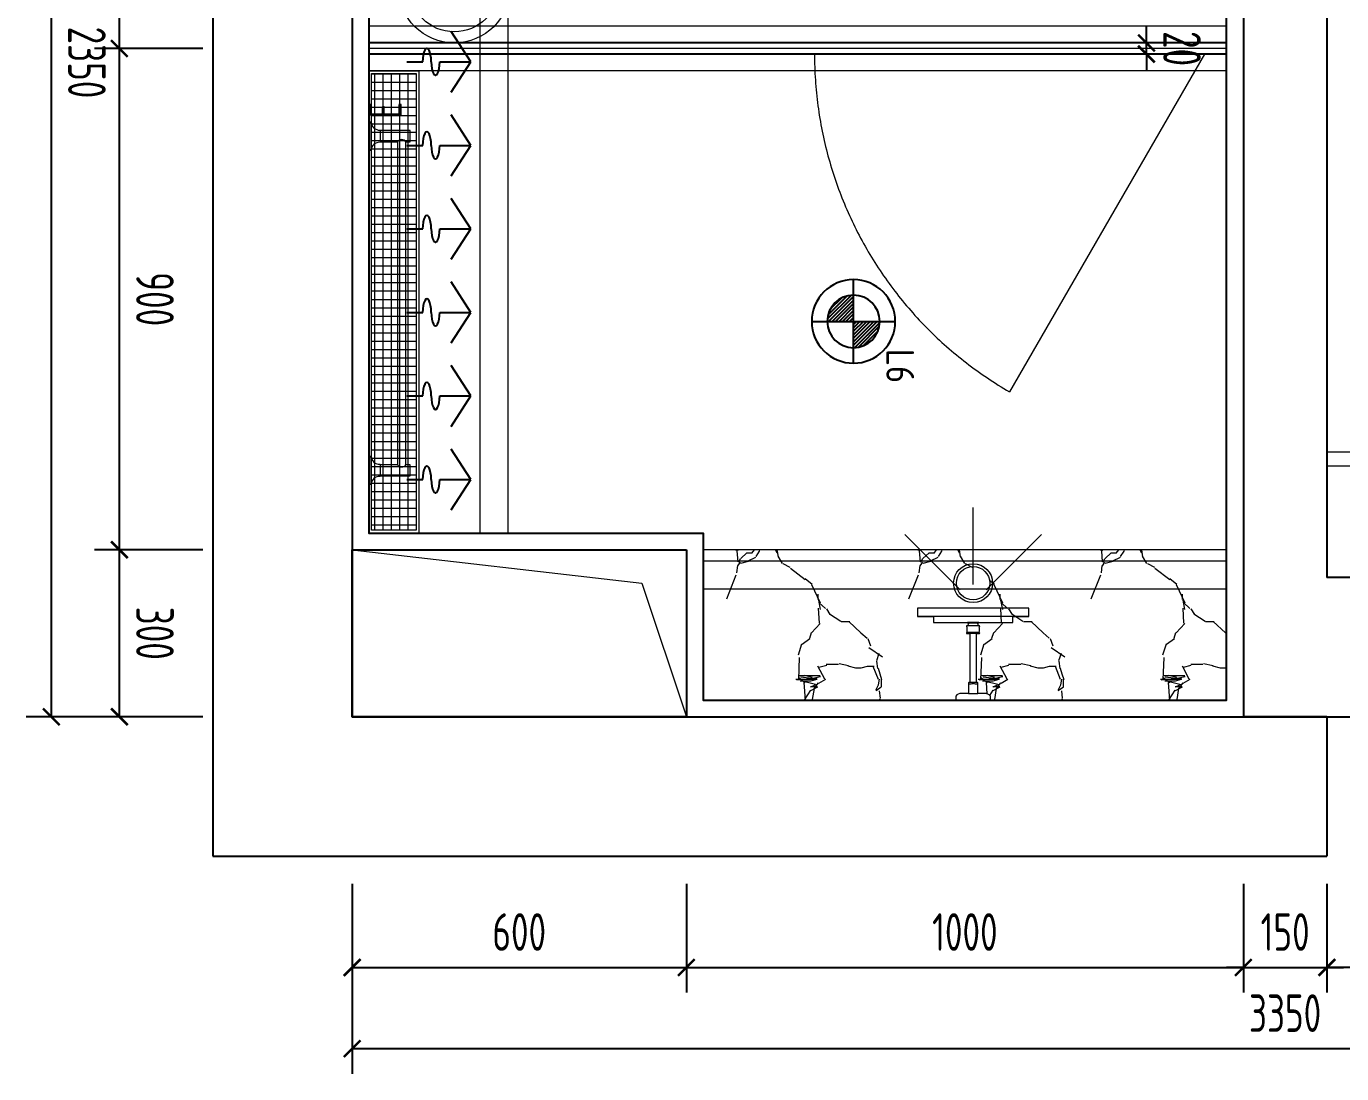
# Model space of a CAD drawing. Header units: millimetres. Extents: x 84706 to 155398, y -6776 to 36429.
# Drawn here: x 146876 to 149237, y 27892 to 29773 of the extents above; entities that cross this region are included whole.
import ezdxf
from ezdxf.enums import TextEntityAlignment as Align

# ---------------------------------------------------------------- set-up
doc = ezdxf.new("R2010")
doc.units = ezdxf.units.MM
doc.linetypes.add('HIDDEN', pattern=[9.525, 6.35, -3.175])
doc.layers.get('Defpoints').update_dxf_attribs({"color": 250})
for name, color, linetype in [('F-活动家具', 51, 'Continuous'), ('P-01-固定到顶家具', 30, 'Continuous'), ('P-01-墙体完成面', 3, 'Continuous'), ('P-04-天花Ceiling AC', 14, 'Continuous'), ('P-04-天花Ceiling Lighting', 1, 'Continuous'), ('WALL_NEW【新建墙体】', 4, 'Continuous'), ('WALL【墙体】', 7, 'Continuous')]:
    doc.layers.add(name, color=color, linetype=linetype)
for name, color, linetype, lineweight in [('FC-Hatch【平面填充】', 250, 'Continuous', 0), ('FC-Material【地坪分割线】', 138, 'Continuous', 0), ('FF-Finish【平面完成尺寸】', 44, 'Continuous', 0), ('FF-FIXT【洁具】', 31, 'Continuous', 0), ('FF-【活动成品家具】', 51, 'Continuous', 0), ('Fine【细线】', 250, 'Continuous', 0), ('RC-dimensions', 44, 'Continuous', 0), ('RC-Modelling【天花造型】', 30, 'Continuous', 0)]:
    doc.layers.add(name, color=color, linetype=linetype, lineweight=lineweight)
doc.styles.add('MT-DIM', font='ARCHS.SHX', dxfattribs={"width": 0.8})
doc.styles.add('XZC', font='SIMPLEX.SHX', dxfattribs={"width": 0.7, "bigfont": 'hztxt.shx'})
doc.styles.add('尺寸标注', font='ARCHS.SHX', dxfattribs={"width": 0.8})
doc.linetypes.add('LED_LINE', pattern='A,12.7,-5.08,["LED",XZC,S=2.54,R=0,X=-2.54,Y=-1.27],-6.35', length=24.13)
doc.dimstyles.new('海龙1：25', dxfattribs={"dimscale": 25, "dimtxt": 2.25, "dimasz": 1, "dimexe": 1.5, "dimexo": 1, "dimgap": 1, "dimtad": 1, "dimdec": 0, "dimrnd": 5, "dimdsep": 46, "dimtxsty": '尺寸标注', "dimblk": 'ARCHTICK', "dimblk1": 'ARCHTICK', "dimblk2": 'ARCHTICK', "dimcen": 1, "dimclrd": 44, "dimclre": 44, "dimclrt": 2, "dimadec": 0, "dimazin": 0, "dimtfac": 1, "dimtdec": 0, "dimtix": 1, "dimtmove": 2, "dimatfit": 3, "dimldrblk": 'hl_arrow2', "dimfxl": 0, "dimarcsym": 0})

# ---------------------------------------------------------------- blocks, each defined once
blk = doc.blocks.new('_ArchTick')
at = {"color": 2, "linetype": 'ByBlock', "const_width": 0.15}
blk.add_lwpolyline([(-0.5, -0.5), (0.5, 0.5)], dxfattribs=at)
blk = doc.blocks.new('*D797')
at = {"layer": 'Defpoints', "color": 0, "transparency": 16777216}
for p in [(128269.3, 23527.4), (128719.4, 23527.4), (128269.3, 22927.4)]:
    blk.add_point(p, dxfattribs=at)
at = {"layer": 'RC-dimensions', "color": 44, "lineweight": -2, "transparency": 16777216}
for p, q in [((128569.4, 23527.4), (128764.4, 23527.4)), ((128719.4, 22927.4), (128719.4, 23527.4)), ((128569.4, 22927.4), (128764.4, 22927.4))]:
    blk.add_line(p, q, dxfattribs=at)
at = {"layer": 'RC-dimensions', "color": 44, "lineweight": -2, "transparency": 16777216, "xscale": 30, "yscale": 30, "zscale": 30}
for p, rotation in [((128719.4, 23527.4), 90), ((128719.4, 22927.4), 270)]:
    blk.add_blockref('_ArchTick', p, dxfattribs=dict(at, rotation=rotation))
at = {"layer": 'RC-dimensions', "color": 2, "transparency": 16777216, "insert": (128655.7, 23227.4), "char_height": 67.5, "attachment_point": 5, "rotation": 90, "style": '尺寸标注'}
blk.add_mtext('600', dxfattribs=at)
blk = doc.blocks.new('hl_arrow2')
at = {"color": 2}
blk.add_line((-0.221, 0), (-1, 0), dxfattribs=at)
blk.add_lwpolyline([(-0.221, 0), (-0.861, -0.689), (-0.654, -0.862), (0, 0), (-0.654, 0.862), (-0.861, 0.689)], close=True, dxfattribs=at)
for points in [[(-0.861, 0.689), (-0.654, 0.862), (-0.221, 0), (0, 0)], [(-0.861, -0.689), (-0.654, -0.862), (-0.221, 0), (0, 0)]]:
    blk.add_solid(points, dxfattribs=at)
blk = doc.blocks.new('花洒平面')
at = {"color": 8}
for p, q in [((0, 207.8), (0, 345.7)), ((-23.2, 198.2), (-122.7, 297.6)), ((23.2, 198.2), (122.7, 297.6)), ((100, 150), (-100, 150)), ((11, 121.4), (-11, 121.4)), ((10, 139.4), (-10, 139.4)), ((9.5, 133.4), (-9.5, 133.4)), ((7.6, 138.4), (-7.5, 138.4)), ((6, 119.4), (-6, 119.4)), ((-6.5, 32), (6.5, 32)), ((-8.5, 12), (8.5, 12))]:
    blk.add_line(p, q, dxfattribs=at)
blk.add_lwpolyline([(11, 131.4, 0.992115), (11, 133.4), (9.5, 133.4, 0.130917), (7.6, 138.4), (9.5, 138.4, 0.413995), (10, 139.4), (71.3, 139.4), (71.3, 150), (100, 150), (100, 165), (-100, 165), (-100, 150), (-71.3, 150), (-71.3, 139.4), (-10, 139.4, 0.413995), (-9.5, 138.4), (-7.5, 138.4, 0.130917), (-9.5, 133.4), (-11, 133.4, 0.992115), (-11, 131.4, 0.003958), (-11, 131.4, 0.080962), (-11, 121.4, 1), (-11, 119.4), (-6, 119.4), (-6, 32), (-6.5, 32, 0.414214), (-8.5, 30), (-8.5, 12), (-21, 12, 0.261972), (-31, 7), (-31, 0), (31, 0), (31, 7, 0.261972), (21, 12), (8.5, 12), (8.5, 30, 0.414214), (6.5, 32), (6, 32), (6, 119.4), (11, 119.4, 1), (11, 121.4, 0.080962), (11, 131.4)], format="xyb")
blk.add_lwpolyline([(8.5, 30, -0.375464), (2.6, 29, 0.238002), (-2.6, 29, -0.375464), (-8.5, 30)], format="xyb", dxfattribs=at)
for radius in [35, 30]:
    blk.add_circle((0, 210), radius, dxfattribs=at)
blk = doc.blocks.new('DOORBLK101')
blk.add_line((-0.5, 0), (0, 0.866))
at = {"color": 8, "linetype": 'HIDDEN', "ltscale": 10}
blk.add_arc((-0.5, 0), 1, 0, 60, dxfattribs=at)
blk = doc.blocks.new('*D803')
at = {"layer": 'Defpoints', "color": 0, "transparency": 16777216}
for p in [(128419.4, 24677.5), (128719.4, 24677.5), (128269.3, 24527.5)]:
    blk.add_point(p, dxfattribs=at)
at = {"layer": 'RC-dimensions', "color": 44, "lineweight": -2, "transparency": 16777216}
for p, q in [((128719.4, 24677.5), (128719.4, 24707.5)), ((128569.4, 24677.5), (128764.4, 24677.5)), ((128719.4, 24527.5), (128719.4, 24677.5)), ((128569.4, 24527.5), (128764.4, 24527.5)), ((128719.4, 24527.5), (128719.4, 24497.5))]:
    blk.add_line(p, q, dxfattribs=at)
at = {"layer": 'RC-dimensions', "color": 44, "lineweight": -2, "transparency": 16777216, "xscale": 30, "yscale": 30, "zscale": 30}
for p, rotation in [((128719.4, 24677.5), 270), ((128719.4, 24527.5), 90)]:
    blk.add_blockref('_ArchTick', p, dxfattribs=dict(at, rotation=rotation))
at = {"layer": 'RC-dimensions', "color": 2, "transparency": 16777216, "insert": (128655.7, 24602.5), "char_height": 67.5, "attachment_point": 5, "rotation": 90, "style": '尺寸标注'}
blk.add_mtext('150', dxfattribs=at)
blk = doc.blocks.new('*D804')
at = {"layer": 'Defpoints', "color": 0, "transparency": 16777216}
for p in [(128269.3, 24527.5), (128719.4, 24527.5), (128269.3, 23527.4)]:
    blk.add_point(p, dxfattribs=at)
at = {"layer": 'RC-dimensions', "color": 44, "lineweight": -2, "transparency": 16777216}
for p, q in [((128569.4, 24527.5), (128764.4, 24527.5)), ((128719.4, 23527.4), (128719.4, 24527.5)), ((128569.4, 23527.4), (128764.4, 23527.4))]:
    blk.add_line(p, q, dxfattribs=at)
at = {"layer": 'RC-dimensions', "color": 44, "lineweight": -2, "transparency": 16777216, "xscale": 30, "yscale": 30, "zscale": 30}
for p, rotation in [((128719.4, 24527.5), 90), ((128719.4, 23527.4), 270)]:
    blk.add_blockref('_ArchTick', p, dxfattribs=dict(at, rotation=rotation))
at = {"layer": 'RC-dimensions', "color": 2, "transparency": 16777216, "insert": (128655.7, 24027.5), "char_height": 67.5, "attachment_point": 5, "rotation": 90, "style": '尺寸标注'}
blk.add_mtext('1000', dxfattribs=at)
blk = doc.blocks.new('*D805')
at = {"layer": 'Defpoints', "color": 0, "transparency": 16777216}
for p in [(127969.3, 22927.4), (128269.3, 22927.4), (127969.3, 22509.5)]:
    blk.add_point(p, dxfattribs=at)
at = {"layer": 'RC-dimensions', "color": 44, "lineweight": -2, "transparency": 16777216}
for p, q in [((127969.3, 22659.5), (127969.3, 22464.5)), ((128269.3, 22659.5), (128269.3, 22464.5)), ((128269.3, 22509.5), (127969.3, 22509.5))]:
    blk.add_line(p, q, dxfattribs=at)
at = {"layer": 'RC-dimensions', "color": 44, "lineweight": -2, "transparency": 16777216, "xscale": 30, "yscale": 30, "zscale": 30, "rotation": 180}
blk.add_blockref('_ArchTick', (127969.3, 22509.5), dxfattribs=at)
at = {"layer": 'RC-dimensions', "color": 44, "lineweight": -2, "transparency": 16777216, "xscale": 30, "yscale": 30, "zscale": 30}
blk.add_blockref('_ArchTick', (128269.3, 22509.5), dxfattribs=at)
at = {"layer": 'RC-dimensions', "color": 2, "transparency": 16777216, "insert": (128119.3, 22573.3), "char_height": 67.5, "attachment_point": 5, "style": '尺寸标注'}
blk.add_mtext('300', dxfattribs=at)
blk = doc.blocks.new('*D810')
at = {"layer": 'Defpoints', "color": 0, "transparency": 16777216}
for p in [(128269.3, 26277.4), (128019.3, 24677.5), (128719.4, 24677.5)]:
    blk.add_point(p, dxfattribs=at)
at = {"layer": 'RC-dimensions', "color": 44, "lineweight": -2, "transparency": 16777216}
for p, q in [((128569.4, 26277.4), (128764.4, 26277.4)), ((128719.4, 26277.4), (128719.4, 24677.5)), ((128569.4, 24677.5), (128764.4, 24677.5))]:
    blk.add_line(p, q, dxfattribs=at)
at = {"layer": 'RC-dimensions', "color": 44, "lineweight": -2, "transparency": 16777216, "xscale": 30, "yscale": 30, "zscale": 30}
for p, rotation in [((128719.4, 26277.4), 90), ((128719.4, 24677.5), 270)]:
    blk.add_blockref('_ArchTick', p, dxfattribs=dict(at, rotation=rotation))
at = {"layer": 'RC-dimensions', "color": 2, "transparency": 16777216, "insert": (128655.7, 25477.5), "char_height": 67.5, "attachment_point": 5, "rotation": 90, "style": '尺寸标注'}
blk.add_mtext('1600', dxfattribs=at)
blk = doc.blocks.new('海龙_05069869')
at = {"layer": 'FF-FIXT【洁具】'}
blk.add_circle((0, 0), 100, dxfattribs=at)
at = {"layer": 'FF-FIXT【洁具】', "color": 9}
blk.add_circle((0, 0), 80, dxfattribs=at)
blk = doc.blocks.new('海龙工具_毛巾架平面')
at = {"linetype": 'ByBlock', "lineweight": 0}
for p, q in [((-323.6, 0.4), (-323.6, 4.4)), ((-275.6, 0.4), (-275.6, 4.4)), ((276.4, 0.4), (276.4, 4.4)), ((324.4, 0.4), (324.4, 4.4))]:
    blk.add_line(p, q, dxfattribs=at)
for points in [[(-289.6, 66.9), (-289.6, 74.4), (-309.6, 74.4), (-309.6, 20.4)], [(310.4, 20.2), (310.4, 74.4), (290.4, 74.4), (290.4, 66.9)], [(290.4, 66.9), (-289.6, 66.9)], [(-289.6, 20.2), (-289.6, 51.9)], [(-289.6, 51.9), (290.4, 51.9)], [(290.4, 51.9), (290.4, 20.4)]]:
    blk.add_lwpolyline(points)
for points in [[(-324.6, 4.4, 0.406293), (-310.6, 20.4), (-288.6, 20.4, 0.411692), (-274.6, 4.4)], [(275.4, 4.4, 0.406293), (289.4, 20.4), (311.4, 20.4, 0.411692), (325.4, 4.4)]]:
    blk.add_lwpolyline(points, format="xyb", dxfattribs=at)
for points in [[(-274.6, 0.4), (-274.6, 4.4), (-324.6, 4.4), (-324.6, 0.4)], [(325.4, 0.4), (325.4, 4.4), (275.4, 4.4), (275.4, 0.4)]]:
    blk.add_lwpolyline(points, close=True, dxfattribs=at)
at = {"color": 250}
for centre, start, end in [((-284.3, 59.4), 125.0015, 234.9985), ((285.2, 59.4), 305.0015, 54.9985)]:
    blk.add_arc(centre, 9.16, start, end, dxfattribs=at)
blk = doc.blocks.new('卫_毛巾架')
blk.add_blockref('海龙工具_毛巾架平面', (0, -0.4))
blk = doc.blocks.new('*D814')
at = {"layer": 'Defpoints', "color": 0, "transparency": 16777216}
for p in [(126069.3, 22927.4), (127069.3, 22927.4), (126069.3, 22509.5)]:
    blk.add_point(p, dxfattribs=at)
at = {"layer": 'RC-dimensions', "color": 44, "lineweight": -2, "transparency": 16777216}
for p, q in [((126069.3, 22659.5), (126069.3, 22464.5)), ((127069.3, 22659.5), (127069.3, 22464.5)), ((127069.3, 22509.5), (126069.3, 22509.5))]:
    blk.add_line(p, q, dxfattribs=at)
at = {"layer": 'RC-dimensions', "color": 44, "lineweight": -2, "transparency": 16777216, "xscale": 30, "yscale": 30, "zscale": 30, "rotation": 180}
blk.add_blockref('_ArchTick', (126069.3, 22509.5), dxfattribs=at)
at = {"layer": 'RC-dimensions', "color": 44, "lineweight": -2, "transparency": 16777216, "xscale": 30, "yscale": 30, "zscale": 30}
blk.add_blockref('_ArchTick', (127069.3, 22509.5), dxfattribs=at)
at = {"layer": 'RC-dimensions', "color": 2, "transparency": 16777216, "insert": (126569.3, 22573.3), "char_height": 67.5, "attachment_point": 5, "style": '尺寸标注'}
blk.add_mtext('1000', dxfattribs=at)
blk = doc.blocks.new('*D815')
at = {"layer": 'Defpoints', "color": 0, "transparency": 16777216}
for p in [(127069.3, 22927.4), (127969.3, 22927.4), (127069.3, 22509.5)]:
    blk.add_point(p, dxfattribs=at)
at = {"layer": 'RC-dimensions', "color": 44, "lineweight": -2, "transparency": 16777216}
for p, q in [((127069.3, 22659.5), (127069.3, 22464.5)), ((127969.3, 22659.5), (127969.3, 22464.5)), ((127969.3, 22509.5), (127069.3, 22509.5))]:
    blk.add_line(p, q, dxfattribs=at)
at = {"layer": 'RC-dimensions', "color": 44, "lineweight": -2, "transparency": 16777216, "xscale": 30, "yscale": 30, "zscale": 30, "rotation": 180}
blk.add_blockref('_ArchTick', (127069.3, 22509.5), dxfattribs=at)
at = {"layer": 'RC-dimensions', "color": 44, "lineweight": -2, "transparency": 16777216, "xscale": 30, "yscale": 30, "zscale": 30}
blk.add_blockref('_ArchTick', (127969.3, 22509.5), dxfattribs=at)
at = {"layer": 'RC-dimensions', "color": 2, "transparency": 16777216, "insert": (127519.3, 22573.3), "char_height": 67.5, "attachment_point": 5, "style": '尺寸标注'}
blk.add_mtext('900', dxfattribs=at)
blk = doc.blocks.new('*D817')
at = {"layer": 'Defpoints', "color": 0, "transparency": 16777216}
for p in [(125919.3, 22687.3), (128269.3, 22687.3), (125919.3, 22387.3)]:
    blk.add_point(p, dxfattribs=at)
at = {"layer": 'RC-dimensions', "color": 44, "lineweight": -2, "transparency": 16777216}
for p, q in [((125919.3, 22537.3), (125919.3, 22342.3)), ((128269.3, 22537.3), (128269.3, 22342.3)), ((128269.3, 22387.3), (125919.3, 22387.3))]:
    blk.add_line(p, q, dxfattribs=at)
at = {"layer": 'RC-dimensions', "color": 44, "lineweight": -2, "transparency": 16777216, "xscale": 30, "yscale": 30, "zscale": 30, "rotation": 180}
blk.add_blockref('_ArchTick', (125919.3, 22387.3), dxfattribs=at)
at = {"layer": 'RC-dimensions', "color": 44, "lineweight": -2, "transparency": 16777216, "xscale": 30, "yscale": 30, "zscale": 30}
blk.add_blockref('_ArchTick', (128269.3, 22387.3), dxfattribs=at)
at = {"layer": 'RC-dimensions', "color": 2, "transparency": 16777216, "insert": (127094.3, 22451.1), "char_height": 67.5, "attachment_point": 5, "style": '尺寸标注'}
blk.add_mtext('2350', dxfattribs=at)
blk = doc.blocks.new('*D820')
at = {"layer": 'Defpoints', "color": 0, "transparency": 16777216}
for p in [(128565.1, 26277.4), (128865.1, 26277.4), (128565.1, 22927.4)]:
    blk.add_point(p, dxfattribs=at)
at = {"layer": 'RC-dimensions', "color": 44, "lineweight": -2, "transparency": 16777216}
for p, q in [((128715.1, 26277.4), (128910.1, 26277.4)), ((128865.1, 22927.4), (128865.1, 26277.4)), ((128715.1, 22927.4), (128910.1, 22927.4))]:
    blk.add_line(p, q, dxfattribs=at)
at = {"layer": 'RC-dimensions', "color": 44, "lineweight": -2, "transparency": 16777216, "xscale": 30, "yscale": 30, "zscale": 30}
for p, rotation in [((128865.1, 26277.4), 90), ((128865.1, 22927.4), 270)]:
    blk.add_blockref('_ArchTick', p, dxfattribs=dict(at, rotation=rotation))
at = {"layer": 'RC-dimensions', "color": 2, "transparency": 16777216, "insert": (128801.4, 24602.4), "char_height": 67.5, "attachment_point": 5, "rotation": 90, "style": '尺寸标注'}
blk.add_mtext('3350', dxfattribs=at)
blk = doc.blocks.new('*D825')
at = {"layer": 'Defpoints', "color": 0, "transparency": 16777216}
for p in [(127059.3, 24527.5), (127079.3, 24527.5), (127059.3, 24353.6)]:
    blk.add_point(p, dxfattribs=at)
at = {"layer": 'FF-Finish【平面完成尺寸】', "color": 44, "lineweight": -2, "transparency": 16777216}
for p, q in [((127059.3, 24497.5), (127059.3, 24308.6)), ((127079.3, 24497.5), (127079.3, 24308.6)), ((127059.3, 24353.6), (127029.3, 24353.6)), ((127079.3, 24353.6), (127059.3, 24353.6)), ((127079.3, 24353.6), (127109.3, 24353.6))]:
    blk.add_line(p, q, dxfattribs=at)
at = {"layer": 'FF-Finish【平面完成尺寸】', "color": 44, "lineweight": -2, "transparency": 16777216, "xscale": 30, "yscale": 30, "zscale": 30}
blk.add_blockref('_ArchTick', (127059.3, 24353.6), dxfattribs=at)
at = {"layer": 'FF-Finish【平面完成尺寸】', "color": 44, "lineweight": -2, "transparency": 16777216, "xscale": 30, "yscale": 30, "zscale": 30, "rotation": 180}
blk.add_blockref('_ArchTick', (127079.3, 24353.6), dxfattribs=at)
at = {"layer": 'FF-Finish【平面完成尺寸】', "color": 2, "transparency": 16777216, "insert": (127069.3, 24417.3), "char_height": 67.5, "attachment_point": 5, "style": '尺寸标注'}
blk.add_mtext('20', dxfattribs=at)
blk = doc.blocks.new('*U320')
at = {"layer": 'P-04-天花Ceiling AC', "color": 3}
for p, q in [((-654.6, 79.7), (-600, 115.1)), ((-600, 115.1), (-545.4, 79.7)), ((-504.6, 79.7), (-450, 115.1)), ((-450, 115.1), (-395.4, 79.7)), ((-354.6, 79.7), (-300, 115.1)), ((-300, 115.1), (-245.4, 79.7)), ((-204.6, 79.7), (-150, 115.1)), ((-150, 115.1), (-95.4, 79.7)), ((-54.6, 79.7), (0, 115.1)), ((0, 115.1), (54.6, 79.7)), ((95.4, 79.7), (150, 115.1)), ((150, 115.1), (204.6, 79.7)), ((245.4, 79.7), (300, 115.1)), ((300, 115.1), (354.6, 79.7)), ((395.4, 79.7), (450, 115.1)), ((450, 115.1), (504.6, 79.7)), ((545.4, 79.7), (600, 115.1)), ((600, 115.1), (654.6, 79.7)), ((695.4, 79.7), (750, 115.1)), ((750, 115.1), (804.6, 79.7)), ((845.4, 79.7), (900, 115.1)), ((900, 115.1), (954.6, 79.7)), ((995.4, 79.7), (1050, 115.1)), ((1050, 115.1), (1104.6, 79.7))]:
    blk.add_line(p, q, dxfattribs=at)
at = {"layer": 'P-04-天花Ceiling AC', "color": 3, "ltscale": 2}
for p, q in [((-600, 59.3), (-600, 115.1)), ((-450, 59.3), (-450, 115.1)), ((-300, 59.3), (-300, 115.1)), ((-150, 59.3), (-150, 115.1)), ((0, 59.3), (0, 115.1)), ((150, 59.3), (150, 115.1)), ((300, 59.3), (300, 115.1)), ((450, 59.3), (450, 115.1)), ((600, 59.3), (600, 115.1)), ((750, 59.3), (750, 115.1)), ((900, 59.3), (900, 115.1)), ((1050, 59.3), (1050, 115.1)), ((-600, 0), (-600, 28.7)), ((-450, 0), (-450, 28.7)), ((-300, 0), (-300, 28.7)), ((-150, 0), (-150, 28.7)), ((0, 0), (0, 28.7)), ((150, 0), (150, 28.7)), ((300, 0), (300, 28.7)), ((450, 0), (450, 28.7)), ((600, 0), (600, 28.7)), ((750, 0), (750, 28.7)), ((900, 0), (900, 28.7)), ((1050, 0), (1050, 28.7))]:
    blk.add_line(p, q, dxfattribs=at)
at = {"layer": 'P-04-天花Ceiling AC', "color": 3, "ltscale": 2, "extrusion": (0, 0, -1)}
for centre, major_axis in [((-600, 51.7), (24.3, 0)), ((-450, 51.7), (24.3, 0)), ((-300, 51.7), (24.3, 0)), ((-150, 51.7), (24.3, 0)), ((0, 51.7), (24.3, 0)), ((150, 51.7), (24.3, 0)), ((300, 51.7), (24.3, 0)), ((450, 51.7), (24.3, 0)), ((600, 51.7), (24.3, 0)), ((750, 51.7), (24.3, 0)), ((900, 51.7), (24.3, 0)), ((1050, 51.7), (24.3, 0)), ((-600, 36.3), (-24.3, 0)), ((-450, 36.3), (-24.3, 0)), ((-300, 36.3), (-24.3, 0)), ((-150, 36.3), (-24.3, 0)), ((0, 36.3), (-24.3, 0)), ((150, 36.3), (-24.3, 0)), ((300, 36.3), (-24.3, 0)), ((450, 36.3), (-24.3, 0)), ((600, 36.3), (-24.3, 0)), ((750, 36.3), (-24.3, 0)), ((900, 36.3), (-24.3, 0)), ((1050, 36.3), (-24.3, 0))]:
    blk.add_ellipse(centre, major_axis=major_axis, ratio=0.315764, start_param=1.570796, end_param=4.712389, dxfattribs=at)
at = {"layer": 'P-04-天花Ceiling AC', "color": 50, "style": 'MT-DIM', "width": 0.8}
blk.add_attdef('R/S/E', text='', height=51.2, dxfattribs=at).set_placement((0, -71.4), align=Align.CENTER)
blk = doc.blocks.new('MT防雾筒灯')
at = {"layer": 'P-04-天花Ceiling Lighting'}
h = blk.add_hatch(dxfattribs=at)
h.set_pattern_fill('ANSI31', color=8, scale=1.388889, style=0)
h.set_pattern_definition([(45, (66523.9066, -101242.3147), (-3.11814449, 3.11814449), [])])
h.paths.add_polyline_path([(0, 47.2, 0.414214), (-47.2, 0), (0, 0)])
h.paths.add_polyline_path([(0, -47.2, 0.414214), (47.2, 0), (0, 0)])
at = {"layer": 'P-04-天花Ceiling Lighting', "color": 8}
for p, q in [((0, 75), (0, -75)), ((75, 0), (-75, 0))]:
    blk.add_line(p, q, dxfattribs=at)
at = {"layer": 'P-04-天花Ceiling Lighting', "color": 1}
for radius in [75, 47.2]:
    blk.add_circle((0, 0), radius, dxfattribs=at)
at = {"layer": 'P-04-天花Ceiling Lighting', "color": 50, "style": 'MT-DIM'}
blk.add_attdef('L1', (80, -84), '', height=50, dxfattribs=at)
blk = doc.blocks.new('jnyuhj')
at = {"layer": 'FC-Hatch【平面填充】'}
h = blk.add_hatch(dxfattribs=at)
h.set_pattern_fill('AA大理石深SC800', color=256, scale=700, style=0, pattern_type=2)
h.set_pattern_definition([(177.769103, (2697896.687, -1678348.572), (-700.00002183, -2.69e-05), [40.03034, -8366.3405]), (28.1136392, (2697876.687, -1678311.174), (700.0000028, 327.23196765), [26.45461, -5529.00824]), (76.6298055, (2697876.69, -1678258.19), (-1.05e-05, 327.2319275), [14.41496, -3012.71901]), (106.992819, (2697880.02, -1678234.82), (6.7e-06, 327.2319222), [11.40566, -2383.78875]), (21.8355897, (2697876.687, -1678211.446), (699.99999517, 327.2319006), [25.13679, -5253.58526]), (17.3096175, (2697880.02, -1678205.21), (700.0000145, 327.231969), [10.47438, -2189.14444]), (162.690382, (2697856.69, -1678347.01), (-700.0000325, 327.231908), [20.94876, -2178.67006]), (125.490837, (2697836.69, -1678340.78), (-4.3e-05, 327.231901), [17.22434, -1188.48149]), (162.690382, (2697826.69, -1678326.76), (-700.0000325, 327.231908), [10.47438, -2189.14444]), (136.925518, (2697816.69, -1678323.64), (-2e-05, 327.23191), [22.8165, -935.47517]), (3.3442344, (2697773.354, -1678309.616), (700.000013, 4.667e-05), [26.71214, -5582.84048]), (10.5914065, (2697756.69, -1678312.73), (1400.000031, 327.2319727), [16.95554, -3543.70772]), (0, (2697746.7, -1678312.73), (700, 327.23194), [10, -689.99994]), (103.370194, (2697876.69, -1678311.174), (-5.48e-05, 327.2319113), [14.41489, -3012.71901]), (90, (2697873.35, -1678297.15), (700, -4e-14), [10.90773, -316.32419]), (90, (2697873.35, -1678286.24), (700, -4e-14), [10.90773, -316.32419]), (78.995121, (2697873.354, -1678275.334), (-2.72e-05, 327.2319559), [17.46185, -3649.52189]), (90, (2697876.7, -1678223.9), (700, -4e-14), [12.46598, -314.76592]), (6.6658365, (2697866.69, -1678206.77), (699.9999705, 1.27e-05), [13.42411, -2805.63262]), (160.679045, (2697866.69, -1678206.77), (-699.9999937, 327.231933), [14.12908, -2952.97835]), (47.485996, (2697583.354, -1678412.46), (700.0000005, 654.4639248), [14.79793, -3092.76646]), (6.1571803, (2697593.354, -1678401.552), (2800.00001973, 327.23192843), [43.58473, -9109.2134]), (31.9352432, (2697636.69, -1678396.88), (699.9999716, 327.2319319), [11.78345, -2462.74511]), (19.3209546, (2697646.69, -1678390.645), (699.999996, 327.2319281), [14.12908, -2952.97835]), (8.8568723, (2697660.02, -1678385.97), (699.9999635, 5.46e-05), [20.24134, -2105.10111]), (30.29957, (2697680.02, -1678382.85), (700.0000166, 327.2319738), [15.44284, -3227.55244]), (61.8626245, (2697693.35, -1678375.06), (-3.7e-05, 327.231936), [14.13664, -1470.21231]), (52.9473395, (2697700.02, -1678362.596), (700.00000455, 981.6958246), [33.192334, -6937.19747]), (51.263996, (2697720.02, -1678336.106), (699.999997, 981.6958529), [15.98128, -3340.08304]), (25.054876, (2697730.02, -1678323.64), (700, -3e-06), [36.79571, -735.91427]), (47.485996, (2697763.35, -1678308.06), (700.0000005, 654.4639248), [14.79793, -3092.76646]), (31.9352432, (2697773.35, -1678297.15), (699.9999716, 327.2319319), [11.78345, -2462.74511]), (56.6470201, (2697783.354, -1678290.917), (700.0000012, 981.6958188), [24.25143, -5068.55181]), (90, (2697796.7, -1678270.66), (700, -4e-14), [15.582476, -311.64945]), (47.485996, (2697796.69, -1678255.08), (700.0000005, 654.4639248), [29.59586, -3077.96853]), (47.485996, (2697816.69, -1678233.26), (700.0000005, 654.4639248), [14.79793, -3092.76646]), (19.3209546, (2697826.69, -1678222.354), (699.999996, 327.2319281), [14.12908, -2952.97835]), (56.2378233, (2697840.02, -1678217.68), (699.99996254, 981.69585345), [29.98968, -6267.84088]), (25.054876, (2697660.02, -1678392.2), (700, -3e-06), [14.71827, -757.99171]), (80.6556929, (2697656.687, -1678412.46), (2.62e-05, 327.2319152), [20.52967, -4290.69354]), (160.679045, (2697670.02, -1678417.135), (-699.9999937, 327.231933), [14.12908, -2952.97835]), (148.064756, (2697680.02, -1678423.37), (-699.999967, 327.2319416), [11.78345, -2462.74511]), (115.424913, (2697686.69, -1678437.39), (-700.000029, 1636.1597197), [15.52817, -3245.38277]), (103.370194, (2697690.02, -1678451.42), (-5.48e-05, 327.2319113), [14.41489, -3012.71901]), (144.961427, (2697696.69, -1678456.09), (-700.0000265, 654.4638884), [8.14233, -1701.74844]), (173.334163, (2697710.02, -1678457.65), (-699.9999705, 1.88e-05), [13.42411, -2805.63262]), (158.418473, (2697753.354, -1678474.79), (-4199.99999472, 1636.15974199), [46.60026, -9739.4493]), (78.995121, (2697666.69, -1678473.23), (-2.72e-05, 327.2319559), [17.46185, -3649.52189]), (4.4550498, (2697670.02, -1678456.09), (700.0000104, 4.37e-05), [20.0606, -4192.66778]), (154.945124, (2697690.02, -1678454.53), (-700, -9e-07), [7.35917, -765.35081]), (132.514004, (2697683.354, -1678451.42), (-699.9999993, 654.463926), [14.79793, -3092.76646]), (90, (2697673.35, -1678440.5), (700, -4e-14), [9.34949, -317.88246]), (142.076999, (2697673.35, -1678431.16), (-700.0000235, 654.463844), [12.67686, -2649.46857]), (125.490837, (2697663.35, -1678423.37), (-4.3e-05, 327.231901), [11.48294, -1194.22296]), (99.344307, (2697656.687, -1678414.02), (-2.57e-05, 327.2319152), [20.5296, -4290.69354]), (90, (2697653.35, -1678412.46), (700, -4e-14), [18.69897, -308.53291]), (136.925518, (2697653.35, -1678412.46), (-2e-05, 327.23191), [18.2532, -940.03847]), (70.3775316, (2697636.69, -1678409.34), (1.97e-05, 327.231914), [9.92593, -2074.51804]), (175.54495, (2697636.687, -1678409.344), (-700.0000158, -2.36e-05), [40.1212, -4172.60718]), (148.064756, (2698233.35, -1678485.7), (-699.999967, 327.2319416), [23.56697, -2450.96166]), (35.0385725, (2698193.35, -1678481.02), (700.000032, 654.463882), [8.14233, -1701.74844]), (6.6658365, (2698210.02, -1678481.02), (699.9999705, 1.27e-05), [13.42411, -2805.63262]), (162.690382, (2698200.02, -1678488.81), (-700.0000325, 327.231908), [10.47438, -2189.14444]), (64.5750864, (2698186.69, -1678516.86), (699.9999829, 1636.1597424), [31.05627, -3229.8546]), (0, (2698193.35, -1678481.02), (700, 327.23194), [16.666664, -683.33328]), (118.137375, (2698236.69, -1678491.93), (-2.2e-05, 327.231903), [7.06832, -1477.28063]), (157.435521, (2698266.687, -1678504.397), (-699.9999875, 327.23189523), [32.48693, -6789.76837]), (136.925518, (2698273.35, -1678510.63), (-2e-05, 327.23191), [9.1266, -949.16507]), (154.945124, (2698283.35, -1678515.3), (-700, -9e-07), [11.03872, -761.67126]), (49.4476465, (2698216.69, -1678487.26), (700.0000126, 981.6957893), [10.25416, -2143.11958]), (51.263996, (2697993.354, -1678219.24), (699.999997, 981.6958529), [15.98128, -3340.08304]), (136.925518, (2697993.35, -1678219.24), (-2e-05, 327.23191), [9.1266, -949.16507]), (176.655765, (2697986.687, -1678213.005), (-700.00001707, -1.59e-05), [26.71214, -5582.84048]), (106.992819, (2697960.02, -1678211.45), (6.7e-06, 327.2319222), [11.40566, -2383.78875]), (19.3209546, (2697943.35, -1678205.21), (699.999996, 327.2319281), [14.12908, -2952.97835]), (159.49524, (2697960.02, -1678211.446), (-700.0000066, 327.2319549), [17.79407, -3718.95475]), (180, (2697970.02, -1678211.45), (-700, 327.23194), [10, -689.99994]), (22.2465213, (2697933.354, -1678200.54), (700.0000198, 327.23192524), [28.8113, -6021.55701]), (6.6658365, (2697920.02, -1678202.1), (699.9999705, 1.27e-05), [13.42411, -2805.63262]), (52.1215557, (2698090.02, -1678463.88), (700.0000225, 981.6958277), [21.71596, -4538.63158]), (78.995121, (2698103.354, -1678446.74), (-2.72e-05, 327.2319559), [17.46185, -3649.52189]), (162.690382, (2698106.69, -1678429.6), (-700.0000325, 327.231908), [10.47438, -2189.14444]), (164.332014, (2698096.69, -1678426.484), (-1399.9999669, 327.2319563), [17.30988, -3617.75911]), (104.970339, (2698080.02, -1678421.81), (-3.98e-05, 327.2319457), [12.90394, -2696.92402]), (109.622468, (2698076.69, -1678409.34), (-1.74e-05, 327.231914), [9.92593, -2074.51804]), (90, (2698073.35, -1678400), (700, -4e-14), [12.46598, -314.76592]), (25.054876, (2698073.35, -1678403.1), (700, -3e-06), [14.71827, -757.99171]), (166.844039, (2698093.35, -1678407.79), (-699.999993, 327.2319035), [20.53905, -1417.1955]), (0, (2698083.35, -1678407.8), (700, 327.23194), [10, -689.99994]), (15.667986, (2698066.69, -1678412.46), (1399.9999669, 327.2319563), [17.30988, -3617.75911]), (180, (2698083.35, -1678412.46), (-700, 327.23194), [16.666664, -683.33328]), (180, (2698096.7, -1678412.46), (-700, 327.23194), [13.333334, -686.66661]), (61.8626245, (2698093.35, -1678418.7), (-3.7e-05, 327.231936), [7.06832, -1477.28063]), (162.690382, (2698103.35, -1678421.81), (-700.0000325, 327.231908), [10.47438, -2189.14444]), (173.334163, (2698116.69, -1678423.37), (-699.9999705, 1.88e-05), [13.42411, -2805.63262]), (171.143127, (2698126.69, -1678424.93), (-699.9999743, -6e-06), [10.12067, -2115.22178]), (13.15596, (2697936.69, -1678336.1), (699.999983, 327.2319595), [13.6927, -1424.04185]), (146.796701, (2697936.687, -1678336.106), (-1400.0000003, 981.6958516), [19.91878, -4163.01753]), (118.137375, (2697920.02, -1678325.2), (-2.2e-05, 327.231903), [14.13664, -1470.21231]), (90, (2697913.35, -1678325.2), (700, -4e-14), [12.46598, -314.76592]), (113.162745, (2697913.35, -1678325.2), (-3.44e-05, 327.2319177), [8.47434, -1771.13755]), (75.873987, (2697903.354, -1678343.897), (699.99999423, 2945.08749146), [27.31624, -5709.08807]), (90, (2697903.35, -1678343.9), (700, -4e-14), [18.69897, -308.53291]), (106.992819, (2697903.35, -1678325.2), (6.7e-06, 327.2319222), [11.40566, -2383.78875]), (90, (2697900, -1678351.7), (700, -4e-14), [37.397934, -289.83395]), (95.3136086, (2697900.02, -1678351.69), (-1.335e-05, 327.2319124), [35.99435, -7522.8223]), (83.5762835, (2697893.354, -1678345.456), (3.255e-05, 327.23196893), [29.79375, -6226.89452]), (90, (2697893.35, -1678345.46), (700, -4e-14), [9.34949, -317.88246]), (76.6298055, (2697893.35, -1678336.106), (-1.05e-05, 327.2319275), [14.41496, -3012.71901]), (103.370194, (2697896.69, -1678322.08), (-5.48e-05, 327.2319113), [14.41489, -3012.71901]), (90, (2697893.35, -1678334.55), (700, -4e-14), [26.490205, -300.7417]), (133.553349, (2698196.687, -1678470.115), (-700.0000129, 654.4639115), [19.35087, -4044.33463]), (169.408593, (2698213.354, -1678473.23), (-1400.000041, 327.2319161), [16.95554, -3543.70772]), (6.6658365, (2698186.69, -1678477.91), (699.9999705, 1.27e-05), [13.42411, -2805.63262]), (66.837255, (2698186.69, -1678477.91), (-2.94e-05, 327.231945), [8.47434, -1771.13755]), (148.064756, (2698190.02, -1678457.65), (-699.999967, 327.2319416), [35.35042, -2439.17821]), (164.332014, (2698160.02, -1678438.95), (-1399.9999669, 327.2319563), [17.30988, -3617.75911]), (122.690182, (2698143.354, -1678434.276), (-699.9999866, 981.6958593), [18.51521, -3869.68155]), (160.679045, (2698133.35, -1678418.69), (-699.9999937, 327.231933), [14.12908, -2952.97835]), (169.408593, (2698120.02, -1678414.02), (-1400.000041, 327.2319161), [16.95554, -3543.70772]), (133.553349, (2698103.354, -1678410.9), (-700.0000129, 654.4639115), [19.35087, -4044.33463]), (130.552353, (2698090.02, -1678396.88), (-700.000004, 981.6957954), [20.50832, -2132.86542]), (102.074477, (2698076.69, -1678381.295), (-2.5e-05, 327.2319044), [15.93501, -3330.41737]), (169.408593, (2698073.354, -1678365.71), (-1400.000041, 327.2319161), [33.91108, -3526.75218]), (139.920946, (2698040.02, -1678359.48), (-700.0000024, 654.46388085), [21.78204, -4552.44356]), (154.945124, (2698023.35, -1678345.46), (-700, -9e-07), [11.03872, -761.67126]), (90, (2698013.35, -1678340.8), (700, -4e-14), [29.606696, -297.62523]), (0, (2698000.02, -1678311.17), (700, 327.23194), [13.333334, -686.66661]), (14.9560981, (2697976.687, -1678317.407), (1399.9999853, 327.2319453), [24.15147, -5047.66192]), (31.9352432, (2697966.69, -1678323.64), (699.9999716, 327.2319319), [11.78345, -2462.74511]), (61.8626245, (2697960.02, -1678336.1), (-3.7e-05, 327.231936), [14.13664, -1470.21231]), (17.3096175, (2697950.02, -1678339.22), (700.0000145, 327.231969), [10.47438, -2189.14444]), (118.137375, (2697950.02, -1678339.22), (-2.2e-05, 327.231903), [7.06832, -1477.28063]), (4.4550498, (2697906.687, -1678336.106), (700.0000104, 4.37e-05), [40.1212, -4172.60718]), (51.263996, (2697896.69, -1678348.57), (699.999997, 981.6958529), [15.98128, -3340.08304]), (0, (2697950.02, -1678325.2), (700, 327.23194), [16.666664, -683.33328]), (166.844039, (2697950.02, -1678325.2), (-699.999993, 327.2319035), [13.6927, -1424.04185]), (171.143127, (2697936.69, -1678322.08), (-699.9999743, -6e-06), [20.24134, -2105.10111]), (142.076999, (2697916.69, -1678318.965), (-700.0000235, 654.463844), [12.67686, -2649.46857]), (118.137375, (2697906.69, -1678311.17), (-2.2e-05, 327.231903), [14.13664, -1470.21231]), (90, (2697880, -1678244.2), (700, -4e-14), [9.34949, -317.88246]), (171.143127, (2697910.02, -1678203.66), (-699.9999743, -6e-06), [10.12067, -2115.22178]), (154.945124, (2697920.02, -1678208.33), (-700, -9e-07), [11.03872, -761.67126]), (125.490837, (2697920.02, -1678208.33), (-4.3e-05, 327.231901), [11.48294, -1194.22296]), (0, (2697900.02, -1678198.98), (700, 327.23194), [13.333334, -686.66661]), (17.3096175, (2697890.02, -1678202.1), (700.0000145, 327.231969), [10.47438, -2189.14444])])
h.paths.add_polyline_path([(128239.3, 23557.4), (128239.3, 24497.5), (127969.3, 24497.5), (127969.3, 23557.4)])
edge = h.paths.add_edge_path(flags=16)
edge.add_line((128099.9, 24032.3), (128105.9, 24031.3))
edge.add_arc((128106.9, 24031.3), 1, 180, 360)
edge.add_arc((128178.2, 24070.1), 80.3, 208.9042, 307.7445)
edge.add_line((128227.3, 24006.6), (128227.3, 24033.8))
edge.add_line((128227.3, 24033.8), (128206.5, 24042.7))
edge.add_arc((128206.5, 24047.2), 4.53, 270, 411.0988)
edge.add_arc((128226.4, 24042.3), 19.1, 153.519, 206.481)
edge.add_arc((128216.9, 24018.5), 17.1, 116.2816, 334.9776)
edge.add_arc((128217.3, 24029), 23.2, 110.1755, 310.2471, ccw=False)
edge.add_line((128209.3, 24050.8), (128227.3, 24050.8))
edge.add_line((128227.3, 24050.8), (128227.3, 24063.3))
edge.add_arc((128238.7, 24063.8), 11.4, 124.075, 182.7949, ccw=False)
edge.add_line((128232.3, 24073.3), (128239.3, 24073.3))
edge.add_line((128239.3, 24073.3), (128239.3, 24011.3))
edge.add_line((128239.3, 24011.3), (128207.3, 24011.3))
edge.add_line((128207.3, 24011.3), (128207.3, 24036.3))
edge.add_line((128207.3, 24036.3), (128119.9, 24036.3))
edge.add_line((128119.9, 24036.3), (128101, 24033))
edge.add_arc((128100.2, 24033), 0.79, 251.4211, 360, ccw=False)
edge = h.paths.add_edge_path(flags=16)
edge.add_line((127999.3, 24042.3), (128059.3, 24042.3))
edge.add_arc((128029.3, 24042.3), 30, 0, 180)
at = {"layer": 'FC-Material【地坪分割线】'}
h = blk.add_hatch(dxfattribs=at)
h.set_pattern_fill('_USER', color=250, scale=15, double=1, pattern_type=0)
h.set_pattern_definition([(0, (16197.547, 1911.024), (0, 15), []), (90, (16197.547, 1911.024), (-15, 9e-16), [])])
h.paths.add_polyline_path([(127114.3, 23042.4), (127934.3, 23042.4), (127934.3, 22962.4), (127114.3, 22962.4)])
for p, q in [((127029.3, 24497.5), (127029.3, 22957.4)), ((127109.3, 24497.5), (127109.3, 22957.4))]:
    blk.add_line(p, q, dxfattribs=at)
for points in [[(127109.3, 23047.4), (127939.3, 23047.4), (127939.3, 22957.4), (127109.3, 22957.4)], [(127114.3, 23042.4), (127934.3, 23042.4), (127934.3, 22962.4), (127114.3, 22962.4)]]:
    blk.add_lwpolyline(points, close=True, dxfattribs=at)
at = {"layer": 'FF-FIXT【洁具】'}
blk.add_line((127069.3, 24497.5), (127069.3, 22957.4), dxfattribs=at)
blk.add_lwpolyline([(127969.3, 24497.5), (127969.3, 23557.4)], dxfattribs=at)
at = {"layer": 'Fine【细线】', "color": 250}
blk.add_lwpolyline([(127969.3, 22927.4), (128029.3, 23447.4), (128269.3, 23527.4)], dxfattribs=at)
at = {"layer": 'P-01-固定到顶家具'}
for p, q in [((127059.3, 24497.5), (127059.3, 22957.4)), ((127079.3, 24497.5), (127079.3, 22957.4))]:
    blk.add_line(p, q, dxfattribs=at)
at = {"layer": 'P-01-墙体完成面'}
blk.add_lwpolyline([(126129.3, 24527.5), (126129.3, 24497.5), (126099.3, 24497.5), (126099.3, 22957.4), (127939.3, 22957.4), (127939.3, 23557.4), (128239.3, 23557.4), (128239.3, 24497.5), (126931.5, 24497.5), (126931.5, 24527.5)], dxfattribs=at)
at = {"layer": 'RC-Modelling【天花造型】', "color": 1, "linetype": 'LED_LINE', "ltscale": 0.5}
for p, q in [((127794.3, 25677.4), (127794.3, 24677.5)), ((127989.3, 23557.4), (127989.3, 24497.5)), ((127939.3, 23207.4), (126099.3, 23207.4))]:
    blk.add_line(p, q, dxfattribs=at)
at = {"layer": 'RC-Modelling【天花造型】'}
for p, q in [((127819.3, 25677.4), (127819.3, 24677.5)), ((128039.3, 23557.4), (128039.3, 24497.5)), ((127939.3, 23157.4), (126099.3, 23157.4))]:
    blk.add_line(p, q, dxfattribs=at)
at = {"layer": 'WALL_NEW【新建墙体】'}
for p, q in [((128269.3, 24677.5), (128269.3, 24727.5)), ((126931.5, 24677.5), (128019.3, 24677.5)), ((128269.3, 24677.5), (128319.3, 24677.5)), ((128269.3, 24677.5), (128269.3, 24527.5)), ((126931.5, 24527.5), (128269.3, 24527.5))]:
    blk.add_line(p, q, dxfattribs=at)
blk.add_lwpolyline([(128269.3, 24727.5), (128019.3, 24727.5), (128019.3, 24677.5)], dxfattribs=at)
at = {"layer": 'WALL【墙体】'}
for p, q in [((128269.3, 22927.4), (128269.3, 24677.5)), ((128269.3, 24677.5), (128519.3, 24677.5)), ((128519.3, 22677.4), (128519.3, 24677.5)), ((121519.3, 22927.4), (128269.3, 22927.4)), ((121269.3, 22677.4), (128519.3, 22677.4))]:
    blk.add_line(p, q, dxfattribs=at)
blk.add_lwpolyline([(127969.3, 23527.4), (128269.3, 23527.4), (128269.3, 22927.4), (127969.3, 22927.4)], close=True, dxfattribs=at)
at = {"layer": 'FF-FIXT【洁具】', "xscale": 700, "yscale": 700, "zscale": 700, "rotation": 269.9999999999996}
blk.add_blockref('DOORBLK101', (127079.3, 24107.5), dxfattribs=at)
at = {"layer": 'FF-FIXT【洁具】', "rotation": 90}
blk.add_blockref('花洒平面', (128239.3, 24042.3), dxfattribs=at)
at = {"layer": 'FF-FIXT【洁具】'}
blk.add_blockref('卫_毛巾架', (127526.3, 22957.4), dxfattribs=at)
at = {"layer": 'FF-【活动成品家具】'}
blk.add_blockref('海龙_05069869', (126959.3, 23110.8), dxfattribs=at)
at = {"layer": 'P-04-天花Ceiling AC', "color": 250}
ref = blk.add_blockref('*U320', (127243.1, 23025.3, 16380), dxfattribs=dict(at, xscale=-1))
ref.add_attrib('R/S/E', 'E', dxfattribs={"color": 50, "height": 60, "rotation": 180, "style": 'MT-DIM', "width": 0.8}).set_placement((127179.7, 23016.4, 16380), align=Align.CENTER)
at = {"layer": 'P-04-天花Ceiling Lighting', "color": 250}
ref = blk.add_blockref('MT防雾筒灯', (127559.3, 23827.5), dxfattribs=dict(at, xscale=-1, rotation=180))
ref.add_attrib('L1', 'L6', dxfattribs={"color": 50, "height": 50, "style": 'MT-DIM'}).set_placement((127639.3, 23911.5), align=Align.MIDDLE)
at = {"layer": 'FF-Finish【平面完成尺寸】', "color": 250}
dim = blk.add_linear_dim(base=(127059.3, 24353.6), p1=(127079.3, 24527.5), p2=(127059.3, 24527.5), dimstyle='海龙1：25', override={"dimscale": 30}, dxfattribs=at)
dim.commit()
dim.dimension.update_dxf_attribs({"geometry": '*D825', "text_midpoint": (127069.3, 24417.3)})
at = {"layer": 'RC-dimensions'}
for base, p1, p2, angle, picture, middle in [((128719.4, 24677.5), (128269.3, 26277.4), (128019.3, 24677.5), 270, '*D810', (128655.7, 25477.5)), ((128865.1, 26277.4), (128565.1, 22927.4), (128565.1, 26277.4), 90, '*D820', (128801.4, 24602.4)), ((128719.4, 24677.5), (128269.3, 24527.5), (128419.4, 24677.5), 270, '*D803', (128655.7, 24602.5)), ((128719.4, 24527.5), (128269.3, 23527.4), (128269.3, 24527.5), 270, '*D804', (128655.7, 24027.5)), ((128719.4, 23527.4), (128269.3, 22927.4), (128269.3, 23527.4), 270, '*D797', (128655.7, 23227.4))]:
    dim = blk.add_linear_dim(base=base, p1=p1, p2=p2, angle=angle, dimstyle='海龙1：25', override={"dimscale": 30}, dxfattribs=at)
    dim.commit()
    dim.dimension.update_dxf_attribs({"geometry": picture, "text_midpoint": middle})
for base, p1, p2, picture, middle in [((126069.3, 22509.5), (127069.3, 22927.4), (126069.3, 22927.4), '*D814', (126569.3, 22573.3)), ((127069.3, 22509.5), (127969.3, 22927.4), (127069.3, 22927.4), '*D815', (127519.3, 22573.3)), ((127969.3, 22509.5), (128269.3, 22927.4), (127969.3, 22927.4), '*D805', (128119.3, 22573.3)), ((125919.3, 22387.3), (128269.3, 22687.3), (125919.3, 22687.3), '*D817', (127094.3, 22451.1))]:
    dim = blk.add_linear_dim(base=base, p1=p1, p2=p2, dimstyle='海龙1：25', override={"dimscale": 30}, dxfattribs=at)
    dim.commit()
    dim.dimension.update_dxf_attribs({"geometry": picture, "text_midpoint": middle})

msp = doc.modelspace()

# ---------------------------------------------------------------- block references
at = {"layer": 'F-活动家具', "rotation": 270}
msp.add_blockref('jnyuhj', (124533.2, 156802.1), dxfattribs=at)

doc.saveas('drawing.dxf')
